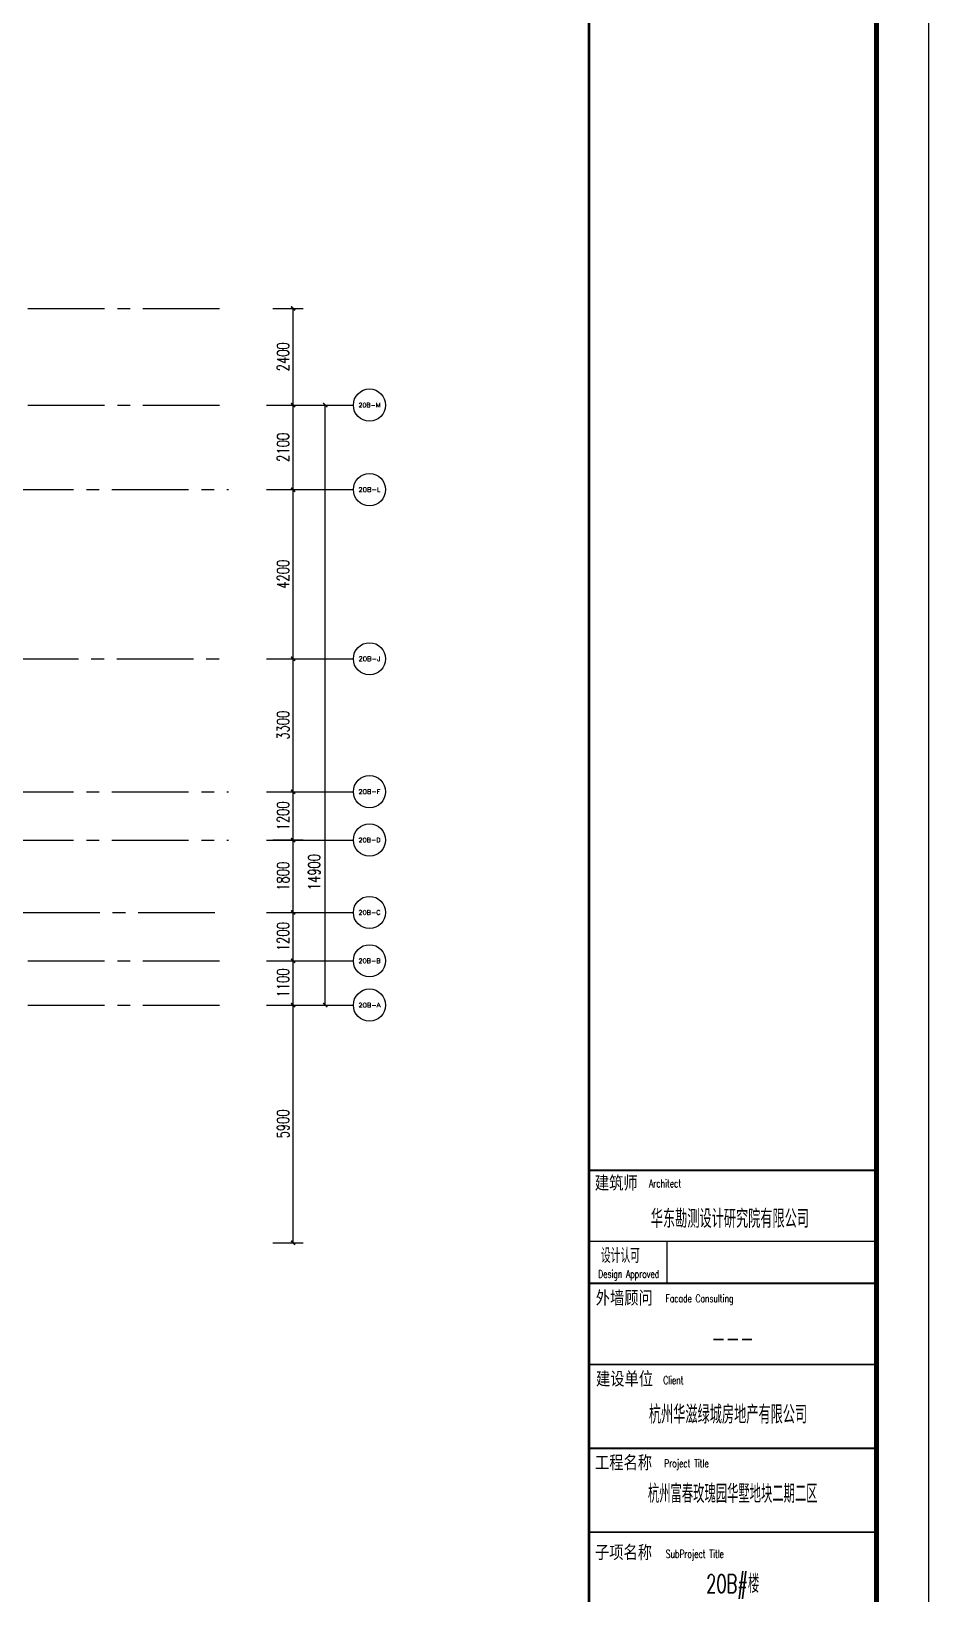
# Model space of a CAD drawing. Extents: x 296441 to 853063, y 459050 to 1117990.
# Drawn here: x 669527 to 691829, y 788820 to 827622 of the extents above; entities that cross this region are included whole.
import ezdxf
from ezdxf.enums import TextEntityAlignment as Align

# ---------------------------------------------------------------- set-up
doc = ezdxf.new("R2010")
doc.units = 0
doc.header["$LTSCALE"] = 1000
doc.linetypes.add('14-GRID$0$CENTER2', pattern=[28.575, 19.05, -3.175, 3.175, -3.175])
for name, color, linetype in [('14-GRID$0$G-GRID', 9, '14-GRID$0$CENTER2'), ('AXIS', 3, 'Continuous'), ('AXIS_TEXT', 7, 'Continuous'), ('G-GRID-IDEN', 4, 'Continuous'), ('G-GRID-TEXT', 33, 'Continuous'), ('PUB_DIM', 3, 'Continuous'), ('ZT1_通用--图框---PM、LM、DY、JD', 150, 'Continuous')]:
    doc.layers.add(name, color=color, linetype=linetype)
doc.styles.add('_TCH_AXIS', font='COMPLEX', dxfattribs={"bigfont": 'GBCBIG'})
doc.styles.add('_TCH_DIM_T3', font='SIMPLEX', dxfattribs={"width": 0.705882, "bigfont": 'GBCBIG'})
doc.styles.add('GOA_04_COMPLEX_1.00', font='complex.shx')
doc.styles.add('ZT_图框1', font='ROMANS', dxfattribs={"width": 0.8, "bigfont": 'CHINESE'})
doc.styles.add('ZT_图框2', font='', dxfattribs={"width": 0.8})
doc.styles.get('ZT_图框2').set_extended_font_data('NSimSun')
doc.dimstyles.new('_TCH_ARCH&&100', dxfattribs={"dimtxt": 297.5, "dimasz": 100, "dimexe": 250, "dimexo": 300, "dimgap": 100, "dimtad": 1, "dimdec": 0, "dimzin": 0, "dimdsep": 46, "dimtxsty": '_TCH_DIM_T3', "dimblk": 'ARCHTICK', "dimcen": 0.09, "dimclrt": 7, "dimazin": 2, "dimtfac": 1, "dimtdec": 0, "dimtix": 1, "dimtmove": 2, "dimatfit": 3, "dimfxl": 0, "dimtolj": 1, "dimtzin": 0, "dimarcsym": 0})

# ---------------------------------------------------------------- blocks, each defined once
blk = doc.blocks.new('_AXISO')
at = {"layer": 'G-GRID-IDEN'}
blk.add_circle((0, 0), 0.5, dxfattribs=at)
at = {"layer": 'G-GRID-TEXT', "style": 'GOA_04_COMPLEX_1.00', "width": 1.041667}
blk.add_attdef('A', text='', height=0.56, dxfattribs=at).set_placement((-0.25, -0.28), (0.25, -0.28), align=Align.FIT)
blk = doc.blocks.new('_ArchTick')
at = {"color": 0, "linetype": 'ByBlock', "const_width": 0.4}
blk.add_lwpolyline([(-0.5, -0.5), (0.5, 0.5)], dxfattribs=at)
blk = doc.blocks.new('*D1927')
at = {"layer": 'Defpoints', "color": 0, "transparency": 16777216}
for p in [(675233, 803438), (676033, 803438), (675233, 797538)]:
    blk.add_point(p, dxfattribs=at)
at = {"layer": 'PUB_DIM', "color": 0, "lineweight": -2, "transparency": 16777216}
for p, q in [((675533, 803438), (676283, 803438)), ((676033, 797538), (676033, 803438)), ((675533, 797538), (676283, 797538))]:
    blk.add_line(p, q, dxfattribs=at)
at = {"layer": 'PUB_DIM', "color": 0, "lineweight": -2, "transparency": 16777216, "xscale": 100, "yscale": 100, "zscale": 100}
for p, rotation in [((676033, 803438), 90), ((676033, 797538), 270)]:
    blk.add_blockref('_ArchTick', p, dxfattribs=dict(at, rotation=rotation))
at = {"layer": 'PUB_DIM', "color": 7, "transparency": 16777216, "insert": (675784, 800488), "char_height": 297.5, "attachment_point": 5, "rotation": 90, "style": '_TCH_DIM_T3'}
blk.add_mtext('\\A1;5900', dxfattribs=at)
blk = doc.blocks.new('*D1928')
at = {"layer": 'Defpoints', "color": 0, "transparency": 16777216}
for p in [(675233, 804538), (676033, 804538), (675233, 803438)]:
    blk.add_point(p, dxfattribs=at)
at = {"layer": 'PUB_DIM', "color": 0, "lineweight": -2, "transparency": 16777216}
for p, q in [((675533, 804538), (676283, 804538)), ((676033, 803438), (676033, 804538)), ((675533, 803438), (676283, 803438))]:
    blk.add_line(p, q, dxfattribs=at)
at = {"layer": 'PUB_DIM', "color": 0, "lineweight": -2, "transparency": 16777216, "xscale": 100, "yscale": 100, "zscale": 100}
for p, rotation in [((676033, 804538), 90), ((676033, 803438), 270)]:
    blk.add_blockref('_ArchTick', p, dxfattribs=dict(at, rotation=rotation))
at = {"layer": 'PUB_DIM', "color": 7, "transparency": 16777216, "insert": (675784, 803988), "char_height": 297.5, "attachment_point": 5, "rotation": 90, "style": '_TCH_DIM_T3'}
blk.add_mtext('\\A1;1100', dxfattribs=at)
blk = doc.blocks.new('*D1929')
at = {"layer": 'Defpoints', "color": 0, "transparency": 16777216}
for p in [(675233, 805738), (676033, 805738), (675233, 804538)]:
    blk.add_point(p, dxfattribs=at)
at = {"layer": 'PUB_DIM', "color": 0, "lineweight": -2, "transparency": 16777216}
for p, q in [((675533, 805738), (676283, 805738)), ((676033, 804538), (676033, 805738)), ((675533, 804538), (676283, 804538))]:
    blk.add_line(p, q, dxfattribs=at)
at = {"layer": 'PUB_DIM', "color": 0, "lineweight": -2, "transparency": 16777216, "xscale": 100, "yscale": 100, "zscale": 100}
for p, rotation in [((676033, 805738), 90), ((676033, 804538), 270)]:
    blk.add_blockref('_ArchTick', p, dxfattribs=dict(at, rotation=rotation))
at = {"layer": 'PUB_DIM', "color": 7, "transparency": 16777216, "insert": (675784, 805138), "char_height": 297.5, "attachment_point": 5, "rotation": 90, "style": '_TCH_DIM_T3'}
blk.add_mtext('\\A1;1200', dxfattribs=at)
blk = doc.blocks.new('*D1930')
at = {"layer": 'Defpoints', "color": 0, "transparency": 16777216}
for p in [(675233, 807538), (676033, 807538), (675233, 805738)]:
    blk.add_point(p, dxfattribs=at)
at = {"layer": 'PUB_DIM', "color": 0, "lineweight": -2, "transparency": 16777216}
for p, q in [((675533, 807538), (676283, 807538)), ((676033, 805738), (676033, 807538)), ((675533, 805738), (676283, 805738))]:
    blk.add_line(p, q, dxfattribs=at)
at = {"layer": 'PUB_DIM', "color": 0, "lineweight": -2, "transparency": 16777216, "xscale": 100, "yscale": 100, "zscale": 100}
for p, rotation in [((676033, 807538), 90), ((676033, 805738), 270)]:
    blk.add_blockref('_ArchTick', p, dxfattribs=dict(at, rotation=rotation))
at = {"layer": 'PUB_DIM', "color": 7, "transparency": 16777216, "insert": (675784, 806638), "char_height": 297.5, "attachment_point": 5, "rotation": 90, "style": '_TCH_DIM_T3'}
blk.add_mtext('\\A1;1800', dxfattribs=at)
blk = doc.blocks.new('*D1931')
at = {"layer": 'Defpoints', "color": 0, "transparency": 16777216}
for p in [(675233, 808738), (676033, 808738), (675233, 807538)]:
    blk.add_point(p, dxfattribs=at)
at = {"layer": 'PUB_DIM', "color": 0, "lineweight": -2, "transparency": 16777216}
for p, q in [((675533, 808738), (676283, 808738)), ((676033, 807538), (676033, 808738)), ((675533, 807538), (676283, 807538))]:
    blk.add_line(p, q, dxfattribs=at)
at = {"layer": 'PUB_DIM', "color": 0, "lineweight": -2, "transparency": 16777216, "xscale": 100, "yscale": 100, "zscale": 100}
for p, rotation in [((676033, 808738), 90), ((676033, 807538), 270)]:
    blk.add_blockref('_ArchTick', p, dxfattribs=dict(at, rotation=rotation))
at = {"layer": 'PUB_DIM', "color": 7, "transparency": 16777216, "insert": (675784, 808138), "char_height": 297.5, "attachment_point": 5, "rotation": 90, "style": '_TCH_DIM_T3'}
blk.add_mtext('\\A1;1200', dxfattribs=at)
blk = doc.blocks.new('*D1932')
at = {"layer": 'Defpoints', "color": 0, "transparency": 16777216}
for p in [(675233, 812038), (676033, 812038), (675233, 808738)]:
    blk.add_point(p, dxfattribs=at)
at = {"layer": 'PUB_DIM', "color": 0, "lineweight": -2, "transparency": 16777216}
for p, q in [((675533, 812038), (676283, 812038)), ((676033, 808738), (676033, 812038)), ((675533, 808738), (676283, 808738))]:
    blk.add_line(p, q, dxfattribs=at)
at = {"layer": 'PUB_DIM', "color": 0, "lineweight": -2, "transparency": 16777216, "xscale": 100, "yscale": 100, "zscale": 100}
for p, rotation in [((676033, 812038), 90), ((676033, 808738), 270)]:
    blk.add_blockref('_ArchTick', p, dxfattribs=dict(at, rotation=rotation))
at = {"layer": 'PUB_DIM', "color": 7, "transparency": 16777216, "insert": (675784, 810388), "char_height": 297.5, "attachment_point": 5, "rotation": 90, "style": '_TCH_DIM_T3'}
blk.add_mtext('\\A1;3300', dxfattribs=at)
blk = doc.blocks.new('*D1933')
at = {"layer": 'Defpoints', "color": 0, "transparency": 16777216}
for p in [(675233, 816238), (676033, 816238), (675233, 812038)]:
    blk.add_point(p, dxfattribs=at)
at = {"layer": 'PUB_DIM', "color": 0, "lineweight": -2, "transparency": 16777216}
for p, q in [((675533, 816238), (676283, 816238)), ((676033, 812038), (676033, 816238)), ((675533, 812038), (676283, 812038))]:
    blk.add_line(p, q, dxfattribs=at)
at = {"layer": 'PUB_DIM', "color": 0, "lineweight": -2, "transparency": 16777216, "xscale": 100, "yscale": 100, "zscale": 100}
for p, rotation in [((676033, 816238), 90), ((676033, 812038), 270)]:
    blk.add_blockref('_ArchTick', p, dxfattribs=dict(at, rotation=rotation))
at = {"layer": 'PUB_DIM', "color": 7, "transparency": 16777216, "insert": (675784, 814138), "char_height": 297.5, "attachment_point": 5, "rotation": 90, "style": '_TCH_DIM_T3'}
blk.add_mtext('\\A1;4200', dxfattribs=at)
blk = doc.blocks.new('*D1934')
at = {"layer": 'Defpoints', "color": 0, "transparency": 16777216}
for p in [(675233, 818338), (676033, 818338), (675233, 816238)]:
    blk.add_point(p, dxfattribs=at)
at = {"layer": 'PUB_DIM', "color": 0, "lineweight": -2, "transparency": 16777216}
for p, q in [((675533, 818338), (676283, 818338)), ((676033, 816238), (676033, 818338)), ((675533, 816238), (676283, 816238))]:
    blk.add_line(p, q, dxfattribs=at)
at = {"layer": 'PUB_DIM', "color": 0, "lineweight": -2, "transparency": 16777216, "xscale": 100, "yscale": 100, "zscale": 100}
for p, rotation in [((676033, 818338), 90), ((676033, 816238), 270)]:
    blk.add_blockref('_ArchTick', p, dxfattribs=dict(at, rotation=rotation))
at = {"layer": 'PUB_DIM', "color": 7, "transparency": 16777216, "insert": (675784, 817288), "char_height": 297.5, "attachment_point": 5, "rotation": 90, "style": '_TCH_DIM_T3'}
blk.add_mtext('\\A1;2100', dxfattribs=at)
blk = doc.blocks.new('*D1935')
at = {"layer": 'Defpoints', "color": 0, "transparency": 16777216}
for p in [(675233, 820738), (676033, 820738), (675233, 818338)]:
    blk.add_point(p, dxfattribs=at)
at = {"layer": 'PUB_DIM', "color": 0, "lineweight": -2, "transparency": 16777216}
for p, q in [((675533, 820738), (676283, 820738)), ((676033, 818338), (676033, 820738)), ((675533, 818338), (676283, 818338))]:
    blk.add_line(p, q, dxfattribs=at)
at = {"layer": 'PUB_DIM', "color": 0, "lineweight": -2, "transparency": 16777216, "xscale": 100, "yscale": 100, "zscale": 100}
for p, rotation in [((676033, 820738), 90), ((676033, 818338), 270)]:
    blk.add_blockref('_ArchTick', p, dxfattribs=dict(at, rotation=rotation))
at = {"layer": 'PUB_DIM', "color": 7, "transparency": 16777216, "insert": (675784, 819538), "char_height": 297.5, "attachment_point": 5, "rotation": 90, "style": '_TCH_DIM_T3'}
blk.add_mtext('\\A1;2400', dxfattribs=at)
blk = doc.blocks.new('*D1936')
at = {"layer": 'Defpoints', "color": 0, "transparency": 16777216}
for p in [(676033, 818338), (676833, 818338), (676033, 803438)]:
    blk.add_point(p, dxfattribs=at)
at = {"layer": 'PUB_DIM', "color": 0, "lineweight": -2, "transparency": 16777216}
for p, q in [((676333, 818338), (677083, 818338)), ((676833, 803438), (676833, 818338)), ((676333, 803438), (677083, 803438))]:
    blk.add_line(p, q, dxfattribs=at)
at = {"layer": 'PUB_DIM', "color": 0, "lineweight": -2, "transparency": 16777216, "xscale": 100, "yscale": 100, "zscale": 100}
for p, rotation in [((676833, 818338), 90), ((676833, 803438), 270)]:
    blk.add_blockref('_ArchTick', p, dxfattribs=dict(at, rotation=rotation))
at = {"layer": 'PUB_DIM', "color": 7, "transparency": 16777216, "insert": (676558, 806740), "char_height": 297.5, "attachment_point": 5, "rotation": 90, "style": '_TCH_DIM_T3'}
blk.add_mtext('\\A1;14900', dxfattribs=at)
blk = doc.blocks.new('ZT_A1标准图框')
for p, q in [((776.24, -365.96), (831.18, -365.96)), ((790.94, -365.96), (790.94, -374))]:
    blk.add_line(p, q)
blk.add_lwpolyline([(0, -594), (841, -594), (841, 0), (0, 0)], close=True)
at = {"const_width": 1}
blk.add_lwpolyline([(25, -584), (831, -584), (831, -10), (25, -10)], close=True, dxfattribs=at)
for points, const_width in [([(776.05, -10), (776.05, -584)], 0.5), ([(776.05, -352.41), (831, -352.41)], 0.35), ([(776.24, -374), (831.18, -374)], 0.35), ([(776.05, -389.53), (831, -389.53)], 0.35), ([(776.05, -405.53), (831, -405.53)], 0.35), ([(776.05, -421.53), (831, -421.53)], 0.35)]:
    blk.add_lwpolyline(points, dxfattribs=dict(const_width=const_width))
for s, height, style, width, p in [('建筑师', 2.5, 'ZT_图框2', 0.8, (781.26, -356.06)), ('Architect', 1.5, 'ZT_图框1', 0.7, (790.6, -355.68)), ('设计认可', 2.8, 'ZT_图框1', 0.7, (782.07, -370.12)), ('Design Approved', 1.5, 'ZT_图框1', 0.7, (783.65, -372.97)), ('外墙顾问', 2.5, 'ZT_图框2', 0.8, (782.8, -378.02)), ('Facade Consulting', 1.5, 'ZT_图框1', 0.7, (797.19, -377.64)), ('建设单位', 2.5, 'ZT_图框2', 0.8, (782.85, -393.47)), ('Client', 1.5, 'ZT_图框1', 0.7, (792.19, -393.25)), ('工程名称', 2.5, 'ZT_图框2', 0.8, (782.65, -409.47)), ('Project Title', 1.5, 'ZT_图框1', 0.7, (794.69, -409.14)), ('子项名称', 2.5, 'ZT_图框2', 0.8, (782.65, -426.62)), ('SubProject Title', 1.5, 'ZT_图框1', 0.7, (796.29, -426.44))]:
    blk.add_text(s, height=height, dxfattribs=dict(style=style, width=width)).set_placement(p, align=Align.CENTER)
at = {"color": 190, "style": 'ZT_图框1', "width": 0.7}
for s, p in [('华东勘测设计研究院有限公司', (802.99, -361.48)), ('杭州华滋绿城房地产有限公司 ', (803.47, -398.88))]:
    blk.add_text(s, height=3.5, dxfattribs=at).set_placement(p, align=Align.MIDDLE)
at = {"style": 'ZT_图框1', "width": 0.7}
blk.add_text('---', height=3.5, dxfattribs=at).set_placement((803.53, -384.51), align=Align.MIDDLE)
at = {"color": 190, "ltscale": 0.3, "style": 'ZT_图框1', "width": 0.65}
blk.add_text('杭州富春玫瑰园华墅地块二期二区', height=3.5, dxfattribs=at).set_placement((803.53, -414.01), align=Align.MIDDLE)
at = {"color": 70, "ltscale": 0.3, "style": 'ZT_图框1', "flags": 8}
for tag, width, p in [('子项名称', 0.65, (803.53, -431.64)), ('图名', 0.8, (803.53, -450.79))]:
    blk.add_attdef(tag, text='', height=3.5, dxfattribs=dict(at, width=width)).set_placement(p, align=Align.MIDDLE)
at = {"color": 70, "style": 'ZT_图框1', "width": 0.7, "flags": 8}
for tag, p in [('比例', (823.26, -510.32)), ('版本', (823.22, -517.8)), ('图号', (809.52, -525.31))]:
    blk.add_attdef(tag, text='', height=2.8, dxfattribs=at).set_placement(p, align=Align.MIDDLE)

msp = doc.modelspace()

# ---------------------------------------------------------------- linework, layer by layer
at = {"layer": '14-GRID$0$G-GRID', "color": 8, "ltscale": 0.1}
for p, q in [((595151, 820737.8), (674432.5, 820737.8)), ((595151, 818337.8), (674432.5, 818337.8)), ((595151, 818337.8), (674432.5, 818337.8)), ((620098.5, 816237.8), (674432.5, 816237.8)), ((620218.5, 812037.8), (674432.5, 812037.8)), ((620098.5, 808737.8), (674432.5, 808737.8)), ((620098.5, 807537.8), (674432.5, 807537.8)), ((595031, 805737.8), (674312.5, 805737.8)), ((595151, 804537.8), (674432.5, 804537.8)), ((595151, 804537.8), (674432.5, 804537.8)), ((595151, 803437.8), (674432.5, 803437.8)), ((595151, 803437.8), (674432.5, 803437.8))]:
    msp.add_line(p, q, dxfattribs=at)
at = {"layer": 'AXIS'}
for p, q in [((675371.6, 818337.8), (677532.5, 818337.8)), ((675371.6, 816237.8), (677532.5, 816237.8)), ((675371.6, 812037.8), (677532.5, 812037.8)), ((675371.6, 808737.8), (677532.5, 808737.8)), ((675371.6, 807537.8), (677532.5, 807537.8)), ((675371.6, 805737.8), (677532.5, 805737.8)), ((675371.6, 804537.8), (677532.5, 804537.8)), ((675371.6, 803437.8), (677532.5, 803437.8))]:
    msp.add_line(p, q, dxfattribs=at)

# ---------------------------------------------------------------- block references
ref = msp.add_blockref('_AXISO', (677932.5, 818337.8), dxfattribs=dict(at, xscale=800, yscale=800, zscale=800))
ref.add_attrib('A', '20B-M', dxfattribs={"layer": 'AXIS_TEXT', "height": 105.94, "style": '_TCH_AXIS'}).set_placement((677657.6, 818284.8), (678207.5, 818284.8), align=Align.FIT)
ref = msp.add_blockref('_AXISO', (677932.5, 816237.8), dxfattribs=dict(at, xscale=800, yscale=800, zscale=800))
ref.add_attrib('A', '20B-L', dxfattribs={"layer": 'AXIS_TEXT', "height": 111.87, "style": '_TCH_AXIS'}).set_placement((677658.2, 816181.9), (678206.9, 816181.9), align=Align.FIT)
ref = msp.add_blockref('_AXISO', (677932.5, 812037.8), dxfattribs=dict(at, xscale=800, yscale=800, zscale=800))
ref.add_attrib('A', '20B-J', dxfattribs={"layer": 'AXIS_TEXT', "height": 116.2, "style": '_TCH_AXIS'}).set_placement((677658.6, 811979.7), (678206.4, 811979.7), align=Align.FIT)
ref = msp.add_blockref('_AXISO', (677932.5, 808737.8), dxfattribs=dict(at, xscale=800, yscale=800, zscale=800))
ref.add_attrib('A', '20B-F', dxfattribs={"layer": 'AXIS_TEXT', "height": 110.84, "style": '_TCH_AXIS'}).set_placement((677658.1, 808682.4), (678207, 808682.4), align=Align.FIT)
ref = msp.add_blockref('_AXISO', (677932.5, 807537.8), dxfattribs=dict(at, xscale=800, yscale=800, zscale=800))
ref.add_attrib('A', '20B-D', dxfattribs={"layer": 'AXIS_TEXT', "height": 109.83, "style": '_TCH_AXIS'}).set_placement((677658, 807482.9), (678207.1, 807482.9), align=Align.FIT)
ref = msp.add_blockref('_AXISO', (677932.5, 805737.8), dxfattribs=dict(at, xscale=800, yscale=800, zscale=800))
ref.add_attrib('A', '20B-C', dxfattribs={"layer": 'AXIS_TEXT', "height": 111.87, "style": '_TCH_AXIS'}).set_placement((677658.2, 805681.9), (678206.9, 805681.9), align=Align.FIT)
ref = msp.add_blockref('_AXISO', (677932.5, 804537.8), dxfattribs=dict(at, xscale=800, yscale=800, zscale=800))
ref.add_attrib('A', '20B-B', dxfattribs={"layer": 'AXIS_TEXT', "height": 109.83, "style": '_TCH_AXIS'}).set_placement((677658, 804482.9), (678207.1, 804482.9), align=Align.FIT)
ref = msp.add_blockref('_AXISO', (677932.5, 803437.8), dxfattribs=dict(at, xscale=800, yscale=800, zscale=800))
ref.add_attrib('A', '20B-A', dxfattribs={"layer": 'AXIS_TEXT', "height": 108.83, "style": '_TCH_AXIS'}).set_placement((677657.9, 803383.4), (678207.2, 803383.4), align=Align.FIT)
at = {"layer": 'ZT1_通用--图框---PM、LM、DY、JD', "ltscale": 10}
ref = msp.add_blockref('ZT_A1标准图框', (582499.1, 845150), dxfattribs=dict(at, xscale=130, yscale=130, zscale=130))
ref.add_attrib('子项名称', '20B#楼', dxfattribs={"layer": '0', "color": 70, "ltscale": 0.3, "height": 455, "style": 'ZT_图框1', "width": 0.65}).set_placement((686957.7, 789036.8), align=Align.MIDDLE)

# ---------------------------------------------------------------- dimensions: what is measured, and where the dimension line sits
at = {"layer": 'PUB_DIM'}
for p1, p2, picture, middle in [((675232.5, 818337.8), (675232.5, 820737.8), '*D1935', (675783.8, 819537.8)), ((675232.5, 816237.8), (675232.5, 818337.8), '*D1934', (675783.8, 817287.8)), ((675232.5, 812037.8), (675232.5, 816237.8), '*D1933', (675783.8, 814137.8)), ((675232.5, 808737.8), (675232.5, 812037.8), '*D1932', (675783.8, 810387.8)), ((675232.5, 807537.8), (675232.5, 808737.8), '*D1931', (675783.8, 808137.8)), ((675232.5, 805737.8), (675232.5, 807537.8), '*D1930', (675783.8, 806637.8)), ((675232.5, 804537.8), (675232.5, 805737.8), '*D1929', (675783.8, 805137.8)), ((675232.5, 803437.8), (675232.5, 804537.8), '*D1928', (675783.8, 803987.8)), ((675232.5, 797537.8), (675232.5, 803437.8), '*D1927', (675783.8, 800487.8))]:
    dim = msp.add_aligned_dim(p1=p1, p2=p2, distance=-800, dimstyle='_TCH_ARCH&&100', dxfattribs=at)
    dim.commit()
    dim.dimension.update_dxf_attribs({"geometry": picture, "text_midpoint": middle})
dim = msp.add_linear_dim(base=(676832.5, 818337.8), p1=(676032.5, 803437.8), p2=(676032.5, 818337.8), angle=90, dimstyle='_TCH_ARCH&&100', dxfattribs=at)
dim.commit()
dim.dimension.update_dxf_attribs({"geometry": '*D1936', "text_midpoint": (676557.5, 806740.1), "dimtype": 161})

doc.saveas('drawing.dxf')
